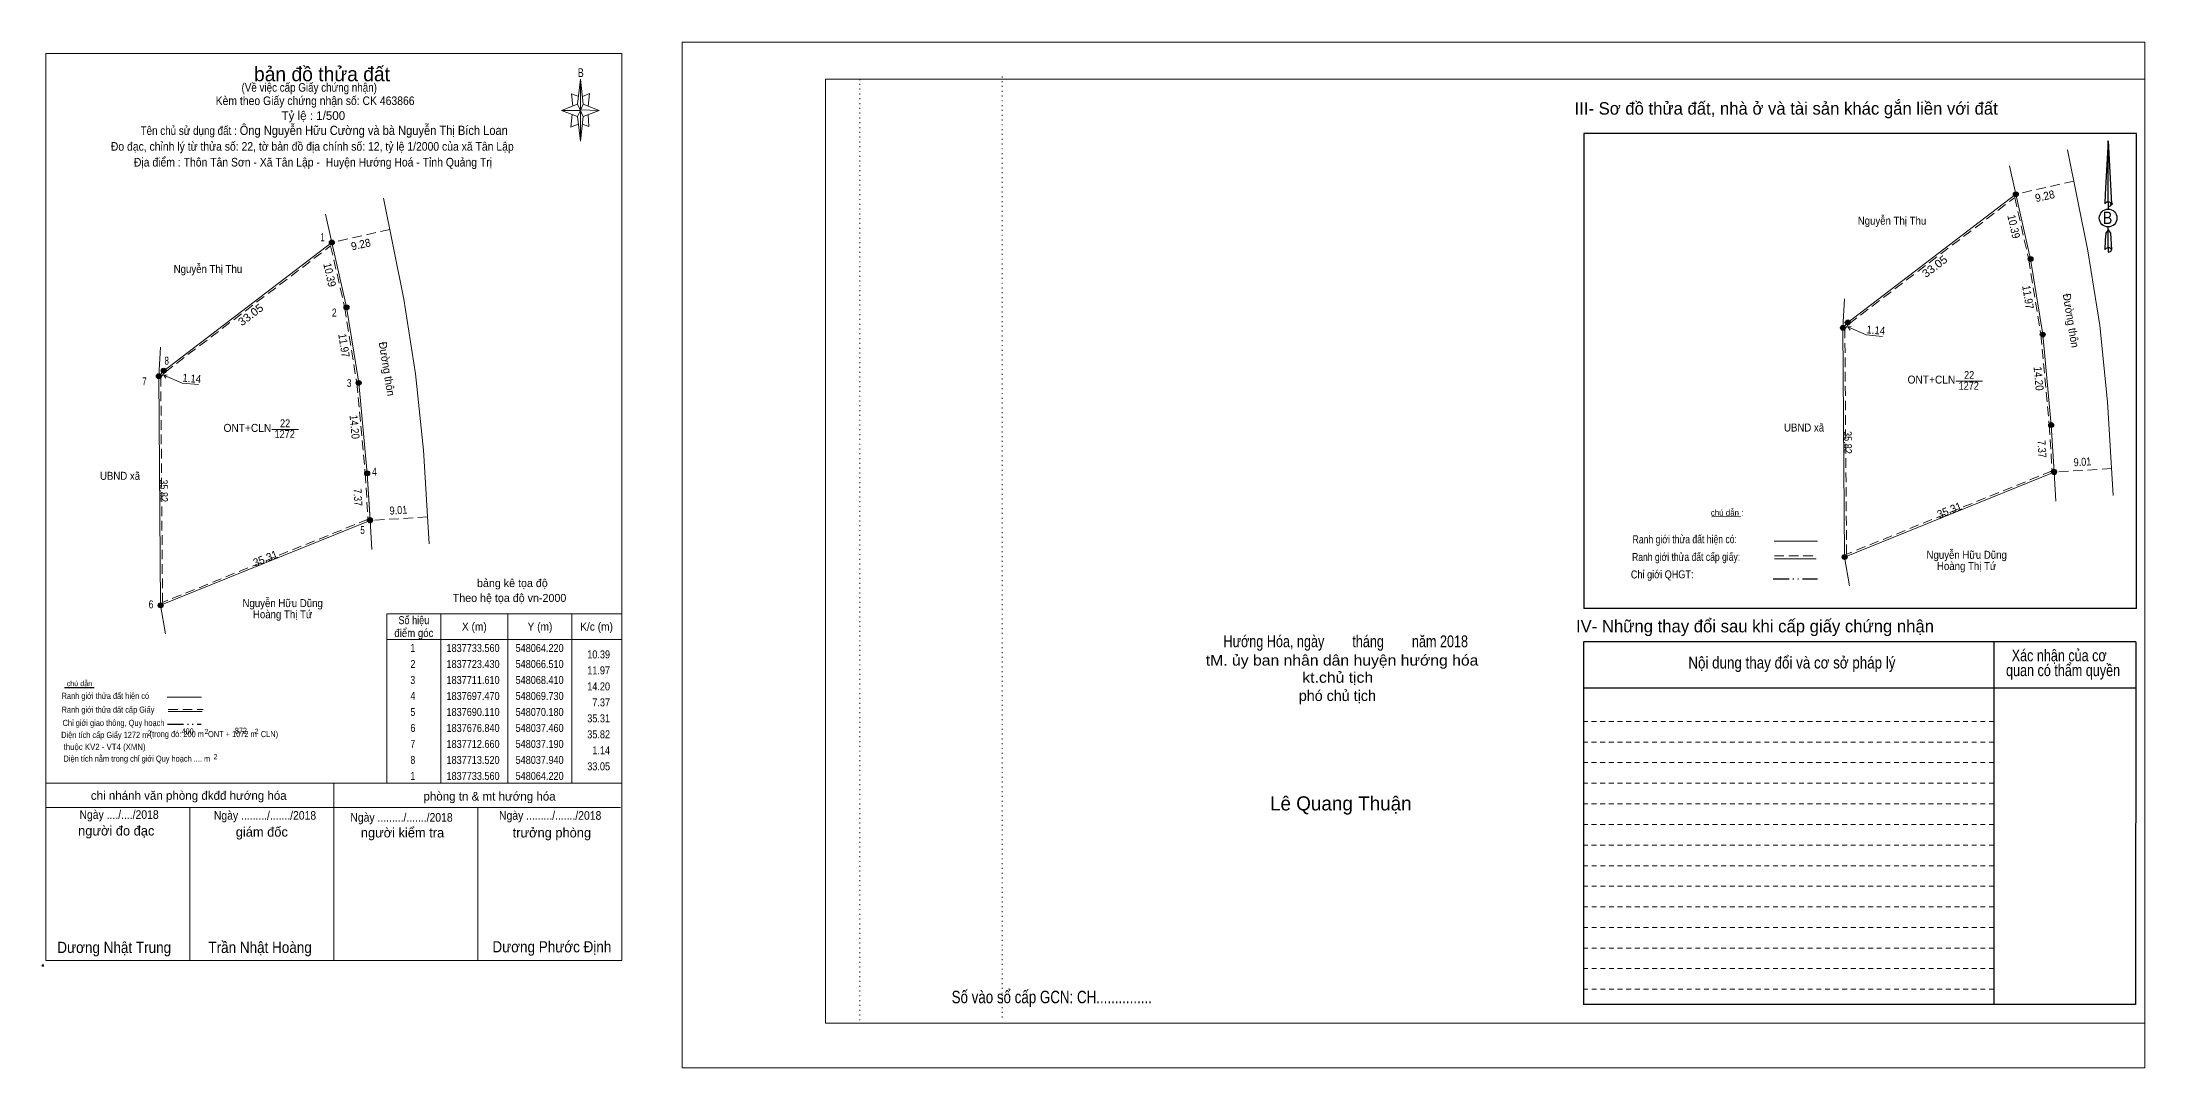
# Model space of a CAD drawing. Header units: metres. Extents: x 547488 to 548153, y 1837617 to 1837836.
# Drawn here: x 547487.5 to 547816.1, y 1837635.1 to 1837795.5 of the extents above; entities that cross this region are included whole.
import ezdxf
from ezdxf.enums import TextEntityAlignment as Align

# ---------------------------------------------------------------- set-up
doc = ezdxf.new("R2010")
doc.units = ezdxf.units.M
doc.header["$LTSCALE"] = 0.5
doc.header["$PDMODE"] = 32
doc.header["$PDSIZE"] = 0.25
for name, pattern in [('DASH_DOUBLE_DOT', [9.2, 5, -1.2, 0.3, -1.2, 0.3, -1.2]), ('DOTTED', [1.5, 0.3, -1.2]), ('MEDIUM_DASHED', [4.5, 3, -1.5]), ('SHORT_DASHED', [2.7, 1.5, -1.2])]:
    doc.linetypes.add(name, pattern=pattern)
for name, color, linetype, lineweight in [('1', 7, 'Continuous', 13), ('16', 7, 'Continuous', 25), ('18', 7, 'Continuous', 25), ('28', 7, 'SHORT_DASHED', 13), ('5', 7, 'DASH_DOUBLE_DOT', 13), ('55', 7, 'Continuous', 13), ('63', 7, 'Continuous', 13), ('7', 7, 'Continuous', 13), ('8', 7, 'Continuous', 13)]:
    doc.layers.add(name, color=color, linetype=linetype, lineweight=lineweight)
doc.layers.add('19', color=7, linetype='Continuous')

msp = doc.modelspace()

# ---------------------------------------------------------------- hatches: boundary and pattern name
at = {"layer": '8'}
for points in [[(547796.3345, 1837771.7163, 1), (547795.5782, 1837771.7163, 1)], [(547533.2045, 1837764.1663, 1), (547532.4482, 1837764.1663, 1)], [(547798.6281, 1837761.59, 1), (547797.8719, 1837761.59, 1)], [(547535.4981, 1837754.04, 1), (547534.7419, 1837754.04, 1)], [(547769.3081, 1837750.82, 1), (547768.5519, 1837750.82, 1)], [(547770.0581, 1837751.68, 1), (547769.3019, 1837751.68, 1)], [(547800.5281, 1837749.77, 1), (547799.7719, 1837749.77, 1)], [(547800.5281, 1837749.77, 1), (547799.7719, 1837749.77, 1)], [(547506.1781, 1837743.27, 1), (547505.4219, 1837743.27, 1)], [(547506.9281, 1837744.13, 1), (547506.1719, 1837744.13, 1)], [(547537.3981, 1837742.22, 1), (547536.6419, 1837742.22, 1)], [(547537.3981, 1837742.22, 1), (547536.6419, 1837742.22, 1)], [(547801.8481, 1837735.63, 1), (547801.0919, 1837735.63, 1)], [(547538.7181, 1837728.08, 1), (547537.9619, 1837728.08, 1)], [(547802.2963, 1837728.3423, 1), (547801.5401, 1837728.3423, 1)], [(547802.3011, 1837728.2652, 1), (547801.5448, 1837728.2652, 1)], [(547539.1663, 1837720.7923, 1), (547538.4101, 1837720.7923, 1)], [(547539.1711, 1837720.7152, 1), (547538.4148, 1837720.7152, 1)], [(547769.5782, 1837714.9995, 1), (547768.822, 1837714.9995, 1)], [(547506.4482, 1837707.4495, 1), (547505.692, 1837707.4495, 1)]]:
    msp.add_hatch(color=256, dxfattribs=at).paths.add_polyline_path(points)

# ---------------------------------------------------------------- linework, layer by layer
at = {"layer": '1'}
for p, q in [((547609.97, 1837789.72), (547816.12, 1837789.72)), ((547609.97, 1837642.14), (547609.97, 1837789.72)), ((547816.12, 1837789.72), (547816.12, 1837640.9)), ((547609.97, 1837642.14), (547816.12, 1837642.14))]:
    msp.add_line(p, q, dxfattribs=at)
at = {"layer": '1', "linetype": 'DOTTED'}
for p, q in [((547615.32, 1837789.72), (547615.32, 1837642.14)), ((547637.57, 1837790.14), (547637.57, 1837642.57))]:
    msp.add_line(p, q, dxfattribs=at)
at = {"layer": '1'}
msp.add_lwpolyline([(547587.55, 1837635.12), (547816.12, 1837635.12), (547816.12, 1837795.51), (547587.55, 1837795.51)], close=True, dxfattribs=at)
msp.add_lwpolyline([(547618.32, 1837789.72), (547816.12, 1837789.72), (547816.12, 1837642.14), (547618.32, 1837642.14)], dxfattribs=at)
at = {"layer": '16'}
msp.add_line((547495.69, 1837694.57), (547491.07, 1837694.57), dxfattribs=at)
at = {"layer": '18'}
for p, q in [((547810.36, 1837780.04), (547810.9, 1837770.21)), ((547810.36, 1837780.04), (547810.9, 1837770.21)), ((547810.36, 1837780.04), (547810.9, 1837770.21)), ((547809.93, 1837771.71), (547809.87, 1837770.21)), ((547810.36, 1837770.48), (547810.36, 1837770.12)), ((547810.36, 1837770.12), (547810.36, 1837769.87)), ((547810.36, 1837769.87), (547810.36, 1837769.48)), ((547810.36, 1837769.87), (547810.36, 1837769.48)), ((547810.36, 1837769.87), (547810.36, 1837769.48)), ((547810.36, 1837766.14), (547810.36, 1837766.58)), ((547810.36, 1837766.14), (547810.36, 1837766.58)), ((547810.36, 1837766.14), (547810.36, 1837766.58)), ((547810.36, 1837766.14), (547810.73, 1837765.62)), ((547810.36, 1837766.14), (547810.73, 1837765.62)), ((547810.36, 1837766.14), (547810.73, 1837765.62)), ((547810.36, 1837763.35), (547810.36, 1837762.99)), ((547810.36, 1837762.99), (547810.36, 1837762.69)), ((547810.73, 1837765.62), (547810.9, 1837763.03)), ((547810.73, 1837765.62), (547810.9, 1837763.03)), ((547810.73, 1837765.62), (547810.9, 1837763.03)), ((547810.9, 1837763.03), (547810.9, 1837763.04))]:
    msp.add_line(p, q, dxfattribs=at)
for points in [[(547810.36, 1837770.48), (547810.36, 1837780.04), (547809.93, 1837771.71)], [(547810.36, 1837763.35), (547810.36, 1837766.14), (547810.03, 1837765.62), (547809.93, 1837764.56), (547809.87, 1837763.04)]]:
    msp.add_lwpolyline(points, dxfattribs=at)
msp.add_ellipse((547810.3704, 1837767.9956), major_axis=(0, 1.4012), ratio=0.983453, dxfattribs=at)
for centre, start_param, end_param in [((547810.3709, 1837770.1547), 1.57079633, 3.07445202), ((547810.3709, 1837770.1547), 0.06714063, 1.57079633), ((547810.3709, 1837770.1547), 4.71238898, 6.28318531), ((547810.3709, 1837763.0031), 2.49106941, 3.07427841), ((547810.3709, 1837763.0031), 1.57079633, 2.49106941), ((547810.3709, 1837763.0031), 0.06714063, 1.57079633), ((547810.3709, 1837763.0031), 4.71238898, 6.28318531)]:
    msp.add_ellipse(centre, major_axis=(0.5052, 0), ratio=0.655448, start_param=start_param, end_param=end_param, dxfattribs=at)
msp.add_point((547810.9, 1837770.21), dxfattribs=at)
at = {"layer": '28', "linetype": 'Continuous', "lineweight": 25}
for p, q in [((547814.78, 1837706.97), (547728.44, 1837706.97)), ((547792.5, 1837701.73), (547792.53, 1837645.03)), ((547814.71, 1837701.73), (547814.67, 1837645.03)), ((547814.67, 1837694.52), (547728.38, 1837694.52)), ((547814.67, 1837645.03), (547728.38, 1837645.03))]:
    msp.add_line(p, q, dxfattribs=at)
at = {"layer": '28'}
for p, q in [((547792.52, 1837689.31), (547728.38, 1837689.31)), ((547792.52, 1837686.08), (547728.38, 1837686.08)), ((547792.52, 1837682.85), (547728.38, 1837682.85)), ((547792.52, 1837679.65), (547728.38, 1837679.65)), ((547792.52, 1837676.43), (547728.38, 1837676.43)), ((547792.52, 1837673.2), (547728.38, 1837673.2)), ((547792.52, 1837669.94), (547728.38, 1837669.94)), ((547792.53, 1837666.72), (547728.38, 1837666.72)), ((547792.53, 1837663.54), (547728.38, 1837663.54)), ((547792.53, 1837660.33), (547728.38, 1837660.33)), ((547792.53, 1837657.09), (547728.38, 1837657.09)), ((547792.53, 1837653.86), (547728.38, 1837653.86)), ((547792.53, 1837650.66), (547728.38, 1837650.66)), ((547792.53, 1837647.44), (547728.38, 1837647.44))]:
    msp.add_line(p, q, dxfattribs=at)
at = {"layer": '28', "linetype": 'Continuous', "lineweight": 25}
for points in [[(547814.78, 1837706.97), (547814.78, 1837781.19), (547728.44, 1837781.19), (547728.44, 1837706.97)], [(547814.71, 1837701.73), (547728.38, 1837701.73), (547728.38, 1837645.03)]]:
    msp.add_lwpolyline(points, dxfattribs=at)
at = {"layer": '5', "lineweight": 25}
for p, q in [((547758.01, 1837711.6), (547764.97, 1837711.6)), ((547507.17, 1837688.87), (547512.41, 1837688.87))]:
    msp.add_line(p, q, dxfattribs=at)
at = {"layer": '5', "linetype": 'Continuous'}
for p, q in [((547507.07, 1837693.08), (547512.45, 1837693.08)), ((547507.27, 1837690.84), (547512.54, 1837690.84))]:
    msp.add_line(p, q, dxfattribs=at)
at = {"layer": '5', "linetype": 'MEDIUM_DASHED'}
msp.add_line((547507.27, 1837691.16), (547512.71, 1837691.16), dxfattribs=at)
at = {"layer": '55'}
for p, q in [((547758.17, 1837717.46), (547764.97, 1837717.46)), ((547758.23, 1837714.73), (547764.74, 1837714.73)), ((547758.23, 1837714.73), (547764.74, 1837714.73))]:
    msp.add_line(p, q, dxfattribs=at)
at = {"layer": '55', "linetype": 'MEDIUM_DASHED'}
msp.add_line((547758.22, 1837715.19), (547764.88, 1837715.19), dxfattribs=at)
at = {"layer": '63'}
for p, q in [((547549.84, 1837706.12), (547549.84, 1837679.62)), ((547560.34, 1837706.12), (547560.34, 1837679.62)), ((547570.34, 1837706.12), (547570.34, 1837679.62)), ((547541.44, 1837702.12), (547578.14, 1837702.12))]:
    msp.add_line(p, q, dxfattribs=at)
msp.add_lwpolyline([(547541.44, 1837706.12), (547578.14, 1837706.12), (547578.14, 1837679.62), (547541.44, 1837679.62)], close=True, dxfattribs=at)
at = {"layer": '7'}
for p, q in [((547571.19, 1837785.79), (547571.69, 1837789.69)), ((547572.09, 1837785.79), (547574.59, 1837784.79)), ((547571.19, 1837783.89), (547568.69, 1837784.79)), ((547572.09, 1837783.89), (547571.69, 1837779.99)), ((547572.99, 1837782.29), (547571.99, 1837782.69)), ((547572.89, 1837784.19), (547572.99, 1837782.29)), ((547748.44, 1837721.27), (547752.95, 1837721.34)), ((547488.14, 1837679.62), (547578.14, 1837679.62)), ((547488.14, 1837679.62), (547578.14, 1837679.62)), ((547488.14, 1837679.62), (547578.14, 1837679.62)), ((547533.14, 1837651.92), (547533.14, 1837679.62)), ((547488.14, 1837675.82), (547577.94, 1837675.82)), ((547510.64, 1837651.92), (547510.64, 1837675.82)), ((547555.64, 1837651.92), (547555.64, 1837675.82)), ((547578.14, 1837651.92), (547488.14, 1837651.92))]:
    msp.add_line(p, q, dxfattribs=at)
for points in [[(547488.14, 1837793.72), (547578.14, 1837793.72), (547578.14, 1837651.92), (547488.14, 1837651.92)], [(547571.69, 1837789.69), (547572.09, 1837785.79), (547571.69, 1837784.79)], [(547571.69, 1837784.79), (547568.69, 1837784.79), (547571.19, 1837785.79), (547572.09, 1837783.89), (547574.59, 1837784.79), (547571.69, 1837784.89)], [(547571.69, 1837784.79), (547571.69, 1837779.99), (547571.19, 1837783.89)]]:
    msp.add_lwpolyline(points, close=True, dxfattribs=at)
for points in [[(547571.69, 1837784.79), (547571.19, 1837785.79), (547568.69, 1837784.79)], [(547571.39, 1837786.99), (547570.29, 1837787.39), (547570.49, 1837785.49)], [(547571.99, 1837786.99), (547573.09, 1837787.49), (547572.89, 1837785.49)], [(547570.39, 1837784.19), (547570.19, 1837782.19), (547571.29, 1837782.69)], [(547571.69, 1837784.79), (547572.09, 1837783.89), (547574.59, 1837784.79)]]:
    msp.add_lwpolyline(points, dxfattribs=at)
msp.add_point((547487.67, 1837651.14), dxfattribs=at)
at = {"layer": '8'}
for p, q in [((547795.96, 1837771.72), (547794.95, 1837776.14)), ((547532.83, 1837764.17), (547531.82, 1837768.59)), ((547768.93, 1837750.82), (547769.18, 1837755.35)), ((547769.72, 1837750.97), (547770.2, 1837751.03)), ((547769.72, 1837750.97), (547770.04, 1837750.49)), ((547505.8, 1837743.27), (547506.05, 1837747.8)), ((547506.59, 1837743.42), (547507.07, 1837743.48)), ((547506.59, 1837743.42), (547506.91, 1837742.94)), ((547786.59, 1837742.48), (547790.74, 1837742.48)), ((547523.46, 1837734.93), (547527.61, 1837734.93)), ((547801.92, 1837728.27), (547802.2, 1837723.74)), ((547538.79, 1837720.72), (547539.07, 1837716.19)), ((547769.2, 1837715), (547769.95, 1837710.52)), ((547506.07, 1837707.45), (547506.82, 1837702.97))]:
    msp.add_line(p, q, dxfattribs=at)
at = {"layer": '8', "linetype": 'MEDIUM_DASHED'}
for p, q in [((547805.01, 1837773.77), (547795.96, 1837771.72)), ((547541.88, 1837766.22), (547532.83, 1837764.17)), ((547810.91, 1837728.82), (547801.92, 1837728.27)), ((547547.78, 1837721.27), (547538.79, 1837720.72))]:
    msp.add_line(p, q, dxfattribs=at)
at = {"layer": '8'}
for points in [[(547804.04, 1837778.65), (547807.18, 1837762.86), (547809.05, 1837751.18), (547810.28, 1837739.27), (547811.16, 1837724.61)], [(547540.91, 1837771.1), (547544.05, 1837755.31), (547545.92, 1837743.63), (547547.15, 1837731.72), (547548.03, 1837717.06)], [(547769.72, 1837750.97), (547772.57, 1837749.72), (547775.13, 1837749.5)], [(547506.59, 1837743.42), (547509.44, 1837742.17), (547512, 1837741.95)]]:
    msp.add_lwpolyline(points, dxfattribs=at)
for points in [[(547800.15, 1837749.77), (547801.47, 1837735.63), (547801.92, 1837728.34), (547801.92, 1837728.27), (547769.2, 1837715), (547768.93, 1837750.82), (547769.68, 1837751.68), (547795.96, 1837771.72), (547798.25, 1837761.59)], [(547795.96, 1837771.72), (547798.25, 1837761.59), (547800.15, 1837749.77), (547801.47, 1837735.63), (547801.92, 1837728.27), (547769.2, 1837715), (547768.93, 1837750.82), (547769.68, 1837751.68)], [(547537.02, 1837742.22), (547538.34, 1837728.08), (547538.79, 1837720.79), (547538.79, 1837720.72), (547506.07, 1837707.45), (547505.8, 1837743.27), (547506.55, 1837744.13), (547532.83, 1837764.17), (547535.12, 1837754.04)], [(547532.83, 1837764.17), (547535.12, 1837754.04), (547537.02, 1837742.22), (547538.34, 1837728.08), (547538.79, 1837720.72), (547506.07, 1837707.45), (547505.8, 1837743.27), (547506.55, 1837744.13)]]:
    msp.add_lwpolyline(points, close=True, dxfattribs=at)
at = {"layer": '8', "linetype": 'MEDIUM_DASHED'}
for points in [[(547799.85, 1837749.73), (547801.17, 1837735.61), (547801.61, 1837728.46), (547769.5, 1837715.44), (547769.23, 1837750.71), (547769.89, 1837751.46), (547795.77, 1837771.19), (547797.96, 1837761.53)], [(547536.72, 1837742.18), (547538.04, 1837728.06), (547538.48, 1837720.91), (547506.37, 1837707.89), (547506.1, 1837743.16), (547506.76, 1837743.91), (547532.64, 1837763.64), (547534.83, 1837753.98)]]:
    msp.add_lwpolyline(points, close=True, dxfattribs=at)
at = {"layer": '8', "lineweight": 25}
for centre in [(547795.9564, 1837771.7163), (547532.8264, 1837764.1663), (547798.25, 1837761.59), (547535.12, 1837754.04), (547768.93, 1837750.82), (547769.68, 1837751.68), (547800.15, 1837749.77), (547800.15, 1837749.77), (547505.8, 1837743.27), (547506.55, 1837744.13), (547537.02, 1837742.22), (547537.02, 1837742.22), (547801.47, 1837735.63), (547538.34, 1837728.08), (547801.9182, 1837728.3423), (547801.9229, 1837728.2652), (547538.7882, 1837720.7923), (547538.7929, 1837720.7152), (547769.2001, 1837714.9995), (547506.0701, 1837707.4495)]:
    msp.add_circle(centre, 0.3781, dxfattribs=at)

# ---------------------------------------------------------------- texts
at = {"layer": '16', "width": 0.8}
for p in [(547504.3, 1837687.08), (547513.24, 1837687.33), (547521.07, 1837687.34), (547514.64, 1837683.38)]:
    msp.add_text('2', height=0.8, dxfattribs=at).set_placement(p, align=Align.CENTER)
at = {"layer": '18'}
for s, height, width, p in [('B', 1.924, 0.85, (547810.29, 1837767.06)), ('Hướng Hóa, ngày        tháng        năm 2018', 1.842, 0.8, (547691.245, 1837700.9)), ('tM. ủy ban nhân dân huyện hướng hóa', 1.67, 1.1, (547690.675, 1837698.03)), ('kt.chủ tịch', 1.67, 1.1, (547690, 1837695.34)), ('Số vào sổ cấp GCN: CH...............', 1.949, 0.8, (547645.31, 1837645.24))]:
    msp.add_text(s, height=height, dxfattribs=dict(at, width=width)).set_placement(p, align=Align.CENTER)
for s, height, p in [('phó chủ tịch', 1.67, (547689.94, 1837692.49)), ('Lê Quang Thuận', 2.205, (547690.475, 1837675.38))]:
    msp.add_text(s, height=height, dxfattribs=at).set_placement(p, align=Align.CENTER)
at = {"layer": '19', "width": 0.85}
for s, p in [('400', (547510.295, 1837687.25)), ('872', (547518.62, 1837687.36))]:
    msp.add_text(s, height=0.96, dxfattribs=at).set_placement(p, align=Align.CENTER)
at = {"layer": '28'}
for s, p in [('III- Sơ đồ thửa đất, nhà ở và tài sản khác gắn liền với đất', (547760.06, 1837784.16)), ('IV- Những thay đổi sau khi cấp giấy chứng nhận', (547755.19, 1837703.22))]:
    msp.add_text(s, height=1.949, dxfattribs=at).set_placement(p, align=Align.CENTER)
for s, width, p in [('Xác nhận của cơ', 0.8, (547802.72, 1837698.7)), ('Nội dung thay đổi và cơ sở pháp lý', 0.85, (547760.955, 1837697.57)), (' quan có thẩm quyền', 0.8, (547803.055, 1837696.38))]:
    msp.add_text(s, height=1.838, dxfattribs=dict(at, width=width)).set_placement(p, align=Align.CENTER)
at = {"layer": '5'}
for s, height, width, p in [('Ranh giới thửa đất hiện có ', 0.96, 0.9, (547497.595, 1837692.81)), ('chú dẫn', 0.7999, 1.05, (547493.39, 1837694.81)), ('Ranh giới thửa đất cấp Giấy', 0.96, 0.9, (547497.85, 1837690.66)), ('Diện tích cấp Giấy 1272 m', 0.96, 0.9, (547497.345, 1837686.71)), ('Chỉ giới giao thông, Quy hoạch', 0.96, 0.9, (547498.71, 1837688.59)), ('(trong đó: 200 m  ONT + 1072 m  CLN)', 0.96, 0.9, (547514.39, 1837686.84)), ('thuộc KV2 - VT4 (XMN)', 0.96, 0.95, (547497.32, 1837684.84)), ('Diện tích nằm trong chỉ giới Quy hoạch .... m', 0.96, 0.9, (547502.355, 1837683))]:
    msp.add_text(s, height=height, dxfattribs=dict(at, width=width)).set_placement(p, align=Align.CENTER)
at = {"layer": '55'}
for s, height, width, p in [('Ranh giới thửa đất hiện có:', 1.258, 0.8, (547744.2185, 1837717.1495)), ('Ranh giới thửa đất cấp giấy:', 1.252, 0.8, (547744.4285, 1837714.3902)), ('Chỉ giới QHGT:', 1.252, 0.85, (547740.6935, 1837711.6616))]:
    msp.add_text(s, height=height, rotation=0.135, dxfattribs=dict(at, width=width)).set_placement(p, align=Align.CENTER)
at = {"layer": '63'}
for s, width, p in [('điểm góc', 0.9, (547545.64, 1837702.5)), ('Số hiệu', 0.85, (547545.64, 1837704.5)), ('X (m)', 0.95, (547555.09, 1837703.5)), ('Y (m)', 0.95, (547565.345, 1837703.5)), ('K/c (m)', 0.95, (547574.185, 1837703.5)), (' 1', 0.75, (547545.29, 1837700.15)), ('1837733.560', 0.85, (547554.89, 1837700.15)), ('548064.220', 0.85, (547565.29, 1837700.15)), (' 2', 0.85, (547545.295, 1837697.65)), ('1837723.430', 0.85, (547554.89, 1837697.65)), ('548066.510', 0.85, (547565.29, 1837697.65)), (' 4', 0.85, (547545.29, 1837692.65)), (' 3', 0.8, (547545.285, 1837695.15)), ('1837711.610', 0.85, (547554.89, 1837695.15)), ('1837697.470', 0.85, (547554.89, 1837692.65)), ('548068.410', 0.85, (547565.29, 1837695.15)), ('548069.730', 0.85, (547565.29, 1837692.65)), (' 5', 0.8, (547545.295, 1837690.15)), ('1837690.110', 0.85, (547554.89, 1837690.15)), ('548070.180', 0.85, (547565.29, 1837690.15)), (' 6', 0.85, (547545.295, 1837687.65)), ('1837676.840', 0.85, (547554.89, 1837687.65)), ('548037.460', 0.85, (547565.29, 1837687.65)), (' 8', 0.8, (547545.295, 1837682.65)), (' 7', 0.8, (547545.295, 1837685.15)), ('1837712.660', 0.85, (547554.89, 1837685.15)), ('1837713.520', 0.85, (547554.89, 1837682.65)), ('548037.190', 0.85, (547565.29, 1837685.15)), ('548037.940', 0.85, (547565.29, 1837682.65)), (' 1', 0.75, (547545.29, 1837680.15)), ('1837733.560', 0.85, (547554.89, 1837680.15)), ('548064.220', 0.85, (547565.29, 1837680.15))]:
    msp.add_text(s, height=1.25, dxfattribs=dict(at, width=width)).set_placement(p, align=Align.CENTER)
at = {"layer": '63', "width": 0.85}
for s, p in [('10.39', (547576.29, 1837699.15)), ('11.97', (547576.29, 1837696.65)), ('14.20', (547576.29, 1837694.15)), ('35.31', (547576.29, 1837689.15)), ('7.37', (547576.29, 1837691.65)), ('35.82', (547576.29, 1837686.65)), ('1.14', (547576.29, 1837684.15)), ('33.05', (547576.29, 1837681.65))]:
    msp.add_text(s, height=1.25, dxfattribs=at).set_placement(p, align=Align.RIGHT)
at = {"layer": '7'}
for s, height, width, p in [('(Về việc cấp Giấy chứng nhận)', 1.35, 0.85, (547529.29, 1837787.74)), ('B', 1.378, 0.75, (547571.725, 1837790.04)), ('Kèm theo Giấy chứng nhận số: CK 463866', 1.35, 0.9, (547530.21, 1837785.66)), ('Tên chủ sử dụng đất :', 1.35, 0.85, (547510.455, 1837780.99)), ('Đo đạc, chỉnh lý từ thửa số: 22, tờ bản đồ địa chính số: 12, tỷ lệ 1/2000 của xã Tân Lập', 1.35, 0.9, (547529.765, 1837778.52)), ('Địa điểm : Thôn Tân Sơn - Xã Tân Lập -  Huyện Hướng Hoá - Tỉnh Quảng Trị ', 1.35, 0.9, (547530.105, 1837776.05)), ('Ngày ..../..../2018', 1.35, 0.9, (547499.58, 1837674.06)), ('Ngày ........./......./2018', 1.35, 0.9, (547522.38, 1837673.93)), ('Ngày ........./......./2018', 1.35, 0.9, (547543.71, 1837673.62)), ('Ngày ........./......./2018', 1.35, 0.9, (547566.94, 1837673.92)), ('Dương Nhật Trung', 1.75, 0.9, (547498.82, 1837653.09)), ('Trần Nhật Hoàng', 1.75, 0.9, (547521.615, 1837653.1)), ('Dương Phước Định', 1.75, 0.9, (547567.205, 1837653.19))]:
    msp.add_text(s, height=height, dxfattribs=dict(at, width=width)).set_placement(p, align=Align.CENTER)
for s, height, p in [('bản đồ thửa đất', 2.25, (547531.285, 1837789.38)), ('Tỷ lệ : 1/500', 1.35, (547529.935, 1837783.34)), ('bảng kê tọa độ', 1.25, (547561.035, 1837710.3)), ('Theo hệ tọa độ vn-2000', 1.25, (547560.585, 1837707.98)), ('chi nhánh văn phòng đkđđ hướng hóa', 1.35, (547510.47, 1837677.04)), ('phòng tn & mt hướng hóa', 1.35, (547557.465, 1837676.92)), ('người đo đạc', 1.5, (547499.135, 1837671.46)), ('giám đốc', 1.5, (547521.885, 1837671.28)), ('người kiểm tra', 1.5, (547543.865, 1837671.16)), ('trưởng phòng', 1.5, (547567.205, 1837671.16))]:
    msp.add_text(s, height=height, dxfattribs=at).set_placement(p, align=Align.CENTER)
at = {"layer": '7', "width": 0.9}
msp.add_text('Ông Nguyễn Hữu Cường và bà Nguyễn Thị Bích Loan', height=1.44, dxfattribs=at).set_placement((547518.43, 1837780.98))
at = {"layer": '7'}
msp.add_text('chú dẫn :', height=0.9259, rotation=359.974, dxfattribs=at).set_placement((547750.8348, 1837721.4587), align=Align.CENTER)
at = {"layer": '8'}
for s, rotation, width, p in [('9.28', 12.763, 0.95, (547800.6219, 1837770.8157)), ('10.39', 282.738, 0.9, (547795.0189, 1837766.5228)), ('9.28', 12.763, 0.95, (547537.4919, 1837763.2657)), ('10.39', 282.738, 0.9, (547531.8889, 1837758.9728)), ('33.05', 37.328, 1.05, (547783.651, 1837759.9334)), ('11.97', 279.132, 0.9, (547797.2399, 1837755.5142)), ('Đường thôn', 279.096, 0.95, (547803.9494, 1837751.8688)), ('33.05', 37.328, 1.05, (547520.521, 1837752.3834)), ('11.97', 279.132, 0.9, (547534.1099, 1837747.9642)), ('1.14', 354.909, 0.9, (547774.0145, 1837749.8504)), ('Đường thôn', 279.096, 0.95, (547540.8194, 1837744.3188)), ('1.14', 354.909, 0.9, (547510.8845, 1837742.3004)), ('14.20', 275.333, 0.9, (547798.8943, 1837742.8331)), ('14.20', 275.333, 0.9, (547535.7643, 1837735.2831)), ('35.82', 270.432, 0.85, (547769.0637, 1837732.9047)), ('7.37', 273.499, 0.85, (547799.4066, 1837731.8431)), ('9.01', 3.501, 0.85, (547806.3918, 1837729.2539)), ('35.82', 270.432, 0.85, (547505.9337, 1837725.3547)), ('7.37', 273.499, 0.85, (547536.2766, 1837724.2931)), ('35.31', 22.076, 0.95, (547785.8001, 1837721.7403)), ('9.01', 3.501, 0.85, (547543.2618, 1837721.7039)), ('35.31', 22.076, 0.95, (547522.6701, 1837714.1903))]:
    msp.add_text(s, height=1.25, rotation=rotation, dxfattribs=dict(at, width=width)).set_placement(p, align=Align.CENTER)
for s, width, p in [('Nguyễn Thị Thu', 0.9, (547776.595, 1837766.96)), ('1', 0.65, (547531.375, 1837764.37)), ('Nguyễn Thị Thu', 0.9, (547513.465, 1837759.41)), ('2', 0.8, (547533.21, 1837752.59)), ('8', 0.75, (547507.02, 1837745.07)), ('7', 0.75, (547503.53, 1837741.82)), ('ONT+CLN', 0.95, (547782.76, 1837742.11)), ('22', 0.85, (547788.65, 1837742.82)), ('3', 0.75, (547535.53, 1837741.58)), ('1272', 0.85, (547788.585, 1837741.15)), ('22', 0.85, (547525.52, 1837735.27)), ('ONT+CLN', 0.95, (547519.63, 1837734.56)), ('1272', 0.85, (547525.455, 1837733.6)), ('UBND xã', 0.9, (547762.86, 1837734.62)), ('UBND xã', 0.9, (547499.73, 1837727.07)), ('4', 0.8, (547539.475, 1837727.7)), ('5', 0.75, (547537.62, 1837718.6)), ('Nguyễn Hữu Dũng', 0.9, (547788.27, 1837714.72)), ('Hoàng Thị Tứ', 0.9, (547788.27, 1837712.97)), ('6', 0.8, (547504.57, 1837706.97)), ('Nguyễn Hữu Dũng', 0.9, (547525.14, 1837707.17)), ('Hoàng Thị Tứ', 0.9, (547525.14, 1837705.42))]:
    msp.add_text(s, height=1.25, dxfattribs=dict(at, width=width)).set_placement(p, align=Align.CENTER)

doc.saveas('drawing.dxf')
